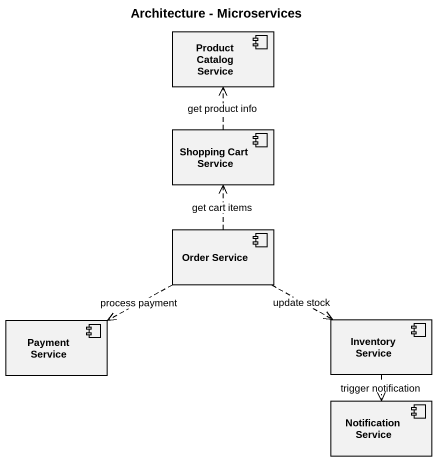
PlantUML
@startuml
title Architecture - Microservices
component "Product Catalog Service" as Product_Catalog_Service
component "Shopping Cart Service" as Shopping_Cart_Service
component "Order Service" as Order_Service
component "Payment Service" as Payment_Service
component "Inventory Service" as Inventory_Service
component "Notification Service" as Notification_Service
Shopping_Cart_Service .up.> Product_Catalog_Service : get product info
Order_Service .up.> Shopping_Cart_Service : get cart items
Order_Service .left.> Payment_Service : process payment
Order_Service .right.> Inventory_Service : update stock
Inventory_Service ..> Notification_Service : trigger notification
@enduml
